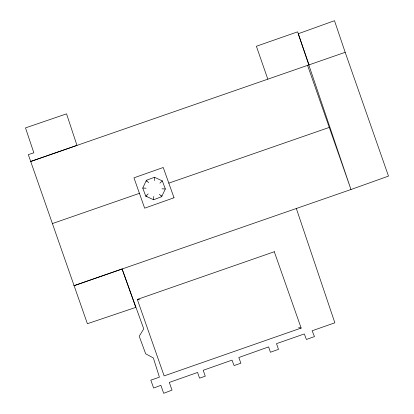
<?xml version="1.0" encoding="UTF-8"?>
<svg xmlns="http://www.w3.org/2000/svg" width="414" height="414" viewBox="0 0 414 414"><rect width="100%" height="100%" fill="white"/><g stroke="black" fill="none" stroke-linecap="round" stroke-linejoin="round"><path stroke-width="0.62" d="M153.635 199.61L153.754 196.459M146.328 181.539L146.38 180.271L154.536 177.28L162.329 180.902L165.321 188.97L161.693 196.671L153.63 199.75L145.744 196.127L142.758 188.059L146.38 180.271L148.626 182.683M161.745 195.408L161.693 196.671L159.452 194.28M154.536 177.28L154.391 180.566M162.329 180.902L159.902 183.128M148.176 193.892L145.744 196.127L147.022 196.169M274.234 251.583L301.149 328.059L164.141 375.902L137.319 299.425L274.296 251.748M31.862 161.626L30.579 161.512L76.973 145.381L66.55 113.85L25.502 127.895L33.839 152.813L28.312 154.624L87.39 323.712L135.776 307.4L122.094 268.981L73.889 285.743L350.984 189.514L388.498 176.1L345.183 52.324L334.491 20.7L298.246 33.746L350.984 189.514L307.581 65.371M30.579 161.512L345.183 52.324M52.231 223.627L139.513 193.317M168.808 183.143L329.275 127.414M142.758 188.059L146.064 188.189M162.019 188.831L165.321 188.97M137.319 299.425L139.86 299.871M298.608 327.614L301.149 328.059M122.094 268.981L143.751 328.876L139.223 336.215L145.656 353.794L153.356 357.96L159.426 377.17L150.82 380.161L153.63 388.042L160.88 385.325L163.685 393.3L172.022 390.128L169.305 382.427L197.576 372.46L199.569 378.168L205.277 376.176L203.196 370.287L232.011 360.133L234.091 365.572L240.891 363.218L238.806 357.51L268.619 346.906L270.43 352.252L278.493 349.354L276.5 343.646L304.316 333.948L306.401 339.475L314.469 336.577L312.109 330.776L334.854 322.801L296.346 208.542M267.801 79.146L256.385 46.254L297.614 31.847L309.03 64.827M174.015 197.757L144.657 208.18L133.965 177.823L163.235 167.494L174.015 197.757"/></g></svg>
